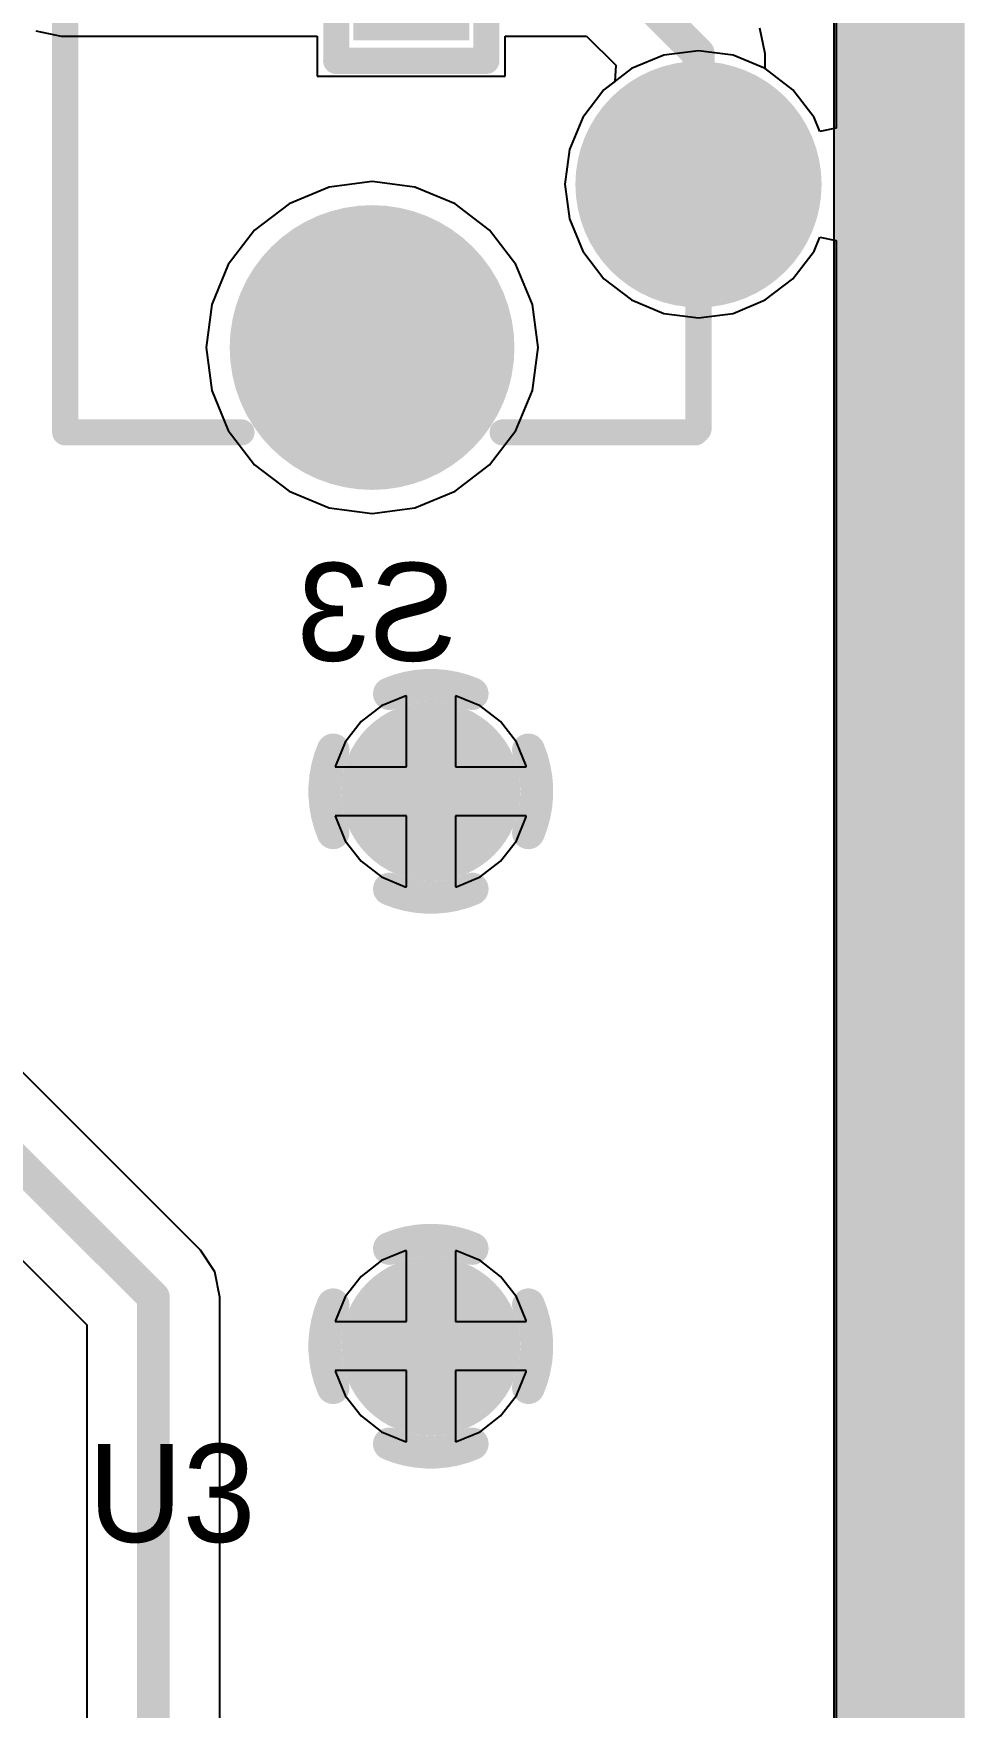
# Model space of a CAD drawing. Extents: x 68.2 to 119.3, y 46.6 to 104.3.
# Drawn here: x 112.01 to 119.25, y 69.96 to 82.99 of the extents above; entities that cross this region are included whole.
import ezdxf

# ---------------------------------------------------------------- set-up
doc = ezdxf.new("R2010")
doc.units = 0
doc.layers.get('0').update_dxf_attribs({"linetype": 'CONTINUOUS'})
for name, color, linetype in [('BOTTOMLAYER', 5, 'CONTINUOUS'), ('BOTTOMOVERLAY', 54, 'CONTINUOUS'), ('BOTTOMSOLDER', 6, 'CONTINUOUS'), ('INTERNALPLANE1', 76, 'CONTINUOUS'), ('INTERNALPLANE2', 16, 'CONTINUOUS'), ('KEEPOUTLAYER', 6, 'CONTINUOUS'), ('MULTILAYER', 9, 'CONTINUOUS'), ('TOPLAYER', 1, 'CONTINUOUS'), ('TOPOVERLAY', 2, 'CONTINUOUS'), ('TOPPASTE', 8, 'CONTINUOUS'), ('TOPSOLDER', 216, 'CONTINUOUS')]:
    doc.layers.add(name, color=color, linetype=linetype)

# ---------------------------------------------------------------- blocks, each defined once
blk = doc.blocks.new('R0402_44')
at = {"layer": 'TOPLAYER'}
for points in [[(-1.75, 0.35), (-1.75, -0.35), (-0.85, 0.35), (-0.85, -0.35)], [(-0.45, 0.35), (-0.45, -0.35), (0.45, 0.35), (0.45, -0.35)]]:
    blk.add_solid(points, dxfattribs=at)
at = {"layer": 'TOPOVERLAY', "const_width": 0.203}
for points in [[(-2.011, 0.584), (-2.011, -0.584)], [(-2.011, 0.584), (0.681, 0.584)], [(0.681, 0.584), (0.686, 0.584)], [(0.686, 0.584), (0.686, -0.584)], [(-2.011, -0.584), (-1.981, -0.584)], [(-1.981, -0.584), (0.686, -0.584)]]:
    blk.add_lwpolyline(points, dxfattribs=at)
at = {"layer": 'TOPOVERLAY', "const_width": 0.102}
for points in [[(-2.062, 0.584, 1), (-1.96, 0.584, 1)], [(-2.062, 0.584, 1), (-1.96, 0.584, 1)], [(0.63, 0.584, 1), (0.732, 0.584, 1)], [(0.63, 0.584, 1), (0.732, 0.584, 1)], [(0.635, 0.584, 1), (0.737, 0.584, 1)], [(0.635, 0.584, 1), (0.737, 0.584, 1)], [(-2.062, -0.584, 1), (-1.96, -0.584, 1)], [(-2.062, -0.584, 1), (-1.96, -0.584, 1)], [(-2.032, -0.584, 1), (-1.93, -0.584, 1)], [(-2.032, -0.584, 1), (-1.93, -0.584, 1)], [(0.635, -0.584, 1), (0.737, -0.584, 1)], [(0.635, -0.584, 1), (0.737, -0.584, 1)]]:
    blk.add_lwpolyline(points, format="xyb", close=True, dxfattribs=at)
at = {"layer": 'TOPPASTE'}
for points in [[(-1.75, 0.35), (-1.75, -0.35), (-0.85, 0.35), (-0.85, -0.35)], [(-0.45, 0.35), (-0.45, -0.35), (0.45, 0.35), (0.45, -0.35)]]:
    blk.add_solid(points, dxfattribs=at)
at = {"layer": 'TOPSOLDER'}
for points in [[(-1.852, 0.452), (-1.852, -0.452), (-0.748, 0.452), (-0.748, -0.452)], [(-0.552, 0.452), (-0.552, -0.452), (0.552, 0.452), (0.552, -0.452)]]:
    blk.add_solid(points, dxfattribs=at)
blk = doc.blocks.new('KEY2_B_46')
at = {"layer": 'BOTTOMLAYER'}
for points, const_width in [([(-2.865, 0, 1), (-2.215, 0, 1)], 0.65), ([(2.215, 0, 1), (2.865, 0, 1)], 0.65), ([(-4.26, -2.54, 1), (-3.36, -2.54, 1)], 0.9), ([(3.36, -2.54, 1), (4.26, -2.54, 1)], 0.9)]:
    blk.add_lwpolyline(points, format="xyb", close=True, dxfattribs=dict(at, const_width=const_width))
at = {"layer": 'BOTTOMOVERLAY', "const_width": 0.203}
for points in [[(-4.47, -0.025), (-4.445, 0)], [(-4.47, -1.524), (-4.47, -0.025)], [(-3.327, 0), (-4.445, 0)], [(4.445, 0), (3.327, 0)], [(4.47, -0.025), (4.445, 0)], [(4.47, -1.524), (4.47, -0.025)], [(-4.47, -4.928), (-4.47, -3.556)], [(4.47, -4.928), (4.47, -3.556)], [(4.47, -4.928), (-4.47, -4.928)]]:
    blk.add_lwpolyline(points, dxfattribs=at)
at = {"layer": 'BOTTOMOVERLAY', "const_width": 0.102}
for points in [[(-4.521, -0.025, 1), (-4.42, -0.025, 1)], [(-4.521, -0.025, 1), (-4.42, -0.025, 1)], [(-4.496, 0, 1), (-4.394, 0, 1)], [(-4.496, 0, 1), (-4.394, 0, 1)], [(-3.378, 0, 1), (-3.277, 0, 1)], [(3.277, 0, 1), (3.378, 0, 1)], [(4.394, 0, 1), (4.496, 0, 1)], [(4.394, 0, 1), (4.496, 0, 1)], [(4.42, -0.025, 1), (4.521, -0.025, 1)], [(4.42, -0.025, 1), (4.521, -0.025, 1)], [(-4.521, -1.524, 1), (-4.42, -1.524, 1)], [(4.42, -1.524, 1), (4.521, -1.524, 1)], [(-4.521, -3.556, 1), (-4.42, -3.556, 1)], [(4.42, -3.556, 1), (4.521, -3.556, 1)], [(-4.521, -4.928, 1), (-4.42, -4.928, 1)], [(-4.521, -4.928, 1), (-4.42, -4.928, 1)], [(4.42, -4.928, 1), (4.521, -4.928, 1)], [(4.42, -4.928, 1), (4.521, -4.928, 1)]]:
    blk.add_lwpolyline(points, format="xyb", close=True, dxfattribs=at)
at = {"layer": 'BOTTOMSOLDER'}
for points, const_width in [([(-2.916, 0, 1), (-2.164, 0, 1)], 0.752), ([(2.164, 0, 1), (2.916, 0, 1)], 0.752), ([(-4.311, -2.54, 1), (-3.309, -2.54, 1)], 1.002), ([(3.309, -2.54, 1), (4.311, -2.54, 1)], 1.002)]:
    blk.add_lwpolyline(points, format="xyb", close=True, dxfattribs=dict(at, const_width=const_width))
at = {"layer": 'INTERNALPLANE1', "const_width": 0.254}
for points in [[(-3.049, 0.958, -0.249328), (-2.031, 0.958)], [(-3.498, -0.509, -0.249328), (-3.498, 0.509)], [(-1.582, 0.509, -0.249328), (-1.582, -0.509)], [(-2.031, -0.958, -0.249328), (-3.049, -0.958)]]:
    blk.add_lwpolyline(points, format="xyb", dxfattribs=at)
at = {"layer": 'INTERNALPLANE1'}
for points, const_width in [([(-3.113, 0.958, 1), (-2.986, 0.958, 1)], 0.127), ([(-2.094, 0.958, 1), (-1.967, 0.958, 1)], 0.127), ([(2.061, 0, 1), (3.019, 0, 1)], 0.958), ([(-3.561, 0.509, 1), (-3.434, 0.509, 1)], 0.127), ([(-1.646, 0.509, 1), (-1.519, 0.509, 1)], 0.127), ([(-3.561, -0.509, 1), (-3.434, -0.509, 1)], 0.127), ([(-1.646, -0.509, 1), (-1.519, -0.509, 1)], 0.127), ([(-3.113, -0.958, 1), (-2.986, -0.958, 1)], 0.127), ([(-2.094, -0.958, 1), (-1.967, -0.958, 1)], 0.127), ([(-4.364, -2.54, 1), (-3.256, -2.54, 1)], 1.108), ([(3.256, -2.54, 1), (4.364, -2.54, 1)], 1.108)]:
    blk.add_lwpolyline(points, format="xyb", close=True, dxfattribs=dict(at, const_width=const_width))
at = {"layer": 'INTERNALPLANE2'}
for points, const_width in [([(-3.019, 0, 1), (-2.061, 0, 1)], 0.958), ([(2.061, 0, 1), (3.019, 0, 1)], 0.958), ([(-4.364, -2.54, 1), (-3.256, -2.54, 1)], 1.108), ([(3.256, -2.54, 1), (4.364, -2.54, 1)], 1.108)]:
    blk.add_lwpolyline(points, format="xyb", close=True, dxfattribs=dict(at, const_width=const_width))
at = {"layer": 'MULTILAYER'}
for points, const_width in [([(-2.865, 0, 1), (-2.215, 0, 1)], 0.65), ([(2.215, 0, 1), (2.865, 0, 1)], 0.65), ([(-4.26, -2.54, 1), (-3.36, -2.54, 1)], 0.9), ([(3.36, -2.54, 1), (4.26, -2.54, 1)], 0.9)]:
    blk.add_lwpolyline(points, format="xyb", close=True, dxfattribs=dict(at, const_width=const_width))
at = {"layer": 'TOPLAYER'}
for points, const_width in [([(-2.865, 0, 1), (-2.215, 0, 1)], 0.65), ([(2.215, 0, 1), (2.865, 0, 1)], 0.65), ([(-4.26, -2.54, 1), (-3.36, -2.54, 1)], 0.9), ([(3.36, -2.54, 1), (4.26, -2.54, 1)], 0.9)]:
    blk.add_lwpolyline(points, format="xyb", close=True, dxfattribs=dict(at, const_width=const_width))
at = {"layer": 'TOPSOLDER'}
for points, const_width in [([(-2.916, 0, 1), (-2.164, 0, 1)], 0.752), ([(2.164, 0, 1), (2.916, 0, 1)], 0.752), ([(-4.311, -2.54, 1), (-3.309, -2.54, 1)], 1.002), ([(3.309, -2.54, 1), (4.311, -2.54, 1)], 1.002)]:
    blk.add_lwpolyline(points, format="xyb", close=True, dxfattribs=dict(at, const_width=const_width))

msp = doc.modelspace()

# ---------------------------------------------------------------- linework, layer by layer
at = {"layer": 'BOTTOMLAYER'}
for p, q in [((118.253, 86.457), (118.253, 82.249)), ((116.914, 82.818), (116.663, 82.714)), ((117.183, 82.853), (116.914, 82.818)), ((117.452, 82.818), (117.183, 82.853)), ((117.703, 82.714), (117.452, 82.818)), ((116.663, 82.714), (116.447, 82.549)), ((117.918, 82.549), (117.703, 82.714)), ((116.447, 82.549), (116.282, 82.333)), ((118.083, 82.333), (117.918, 82.549)), ((116.282, 82.333), (116.178, 82.083)), ((118.128, 82.225), (118.083, 82.333)), ((118.253, 82.249), (118.128, 82.225)), ((116.178, 82.083), (116.143, 81.813)), ((114.643, 81.835), (114.308, 81.791)), ((114.977, 81.791), (114.643, 81.835)), ((114.308, 81.791), (113.997, 81.662)), ((115.289, 81.662), (114.977, 81.791)), ((116.143, 81.813), (116.178, 81.544)), ((113.997, 81.662), (113.729, 81.457)), ((115.556, 81.457), (115.289, 81.662)), ((113.729, 81.457), (113.524, 81.189)), ((115.762, 81.189), (115.556, 81.457)), ((116.178, 81.544), (116.282, 81.293)), ((116.282, 81.293), (116.447, 81.078)), ((117.918, 81.078), (118.083, 81.293)), ((118.083, 81.293), (118.128, 81.402)), ((118.128, 81.402), (118.253, 81.377)), ((118.253, 81.377), (118.253, 67.619)), ((113.524, 81.189), (113.395, 80.878)), ((115.891, 80.878), (115.762, 81.189)), ((116.447, 81.078), (116.663, 80.913)), ((117.703, 80.913), (117.918, 81.078)), ((116.663, 80.913), (116.914, 80.809)), ((117.452, 80.809), (117.703, 80.913)), ((113.395, 80.878), (113.351, 80.543)), ((115.935, 80.543), (115.891, 80.878)), ((116.914, 80.809), (117.183, 80.774)), ((117.183, 80.774), (117.452, 80.809)), ((113.351, 80.543), (113.395, 80.209)), ((115.891, 80.209), (115.935, 80.543)), ((113.395, 80.209), (113.524, 79.897)), ((115.762, 79.897), (115.891, 80.209)), ((113.524, 79.897), (113.729, 79.63)), ((115.556, 79.63), (115.762, 79.897)), ((113.729, 79.63), (113.997, 79.424)), ((115.289, 79.424), (115.556, 79.63)), ((113.997, 79.424), (114.308, 79.295)), ((114.977, 79.295), (115.289, 79.424)), ((114.308, 79.295), (114.643, 79.251)), ((114.643, 79.251), (114.977, 79.295)), ((114.901, 77.831), (114.716, 77.755)), ((114.91, 77.832), (114.901, 77.831)), ((114.91, 77.279), (114.91, 77.832)), ((115.299, 77.831), (115.291, 77.832)), ((115.291, 77.832), (115.291, 77.279)), ((115.484, 77.755), (115.299, 77.831)), ((114.716, 77.755), (114.557, 77.632)), ((115.643, 77.632), (115.484, 77.755)), ((114.557, 77.632), (114.434, 77.473)), ((115.766, 77.473), (115.643, 77.632)), ((114.434, 77.473), (114.358, 77.288)), ((115.842, 77.288), (115.766, 77.473)), ((114.358, 77.288), (114.357, 77.279)), ((114.357, 77.279), (114.91, 77.279)), ((115.291, 77.279), (115.843, 77.279)), ((115.843, 77.279), (115.842, 77.288)), ((114.91, 76.898), (114.357, 76.898)), ((114.357, 76.898), (114.358, 76.89)), ((114.358, 76.89), (114.434, 76.705)), ((114.91, 76.346), (114.91, 76.898)), ((115.843, 76.898), (115.291, 76.898)), ((115.291, 76.898), (115.291, 76.346)), ((115.766, 76.705), (115.842, 76.89)), ((115.842, 76.89), (115.843, 76.898)), ((114.434, 76.705), (114.557, 76.546)), ((115.643, 76.546), (115.766, 76.705)), ((114.557, 76.546), (114.716, 76.423)), ((115.484, 76.423), (115.643, 76.546)), ((114.716, 76.423), (114.901, 76.347)), ((114.901, 76.347), (114.91, 76.346)), ((115.291, 76.346), (115.299, 76.347)), ((115.299, 76.347), (115.484, 76.423)), ((114.901, 73.513), (114.716, 73.437)), ((114.91, 73.514), (114.901, 73.513)), ((114.91, 72.962), (114.91, 73.514)), ((115.299, 73.513), (115.291, 73.514)), ((115.291, 73.514), (115.291, 72.962)), ((115.484, 73.437), (115.299, 73.513)), ((114.716, 73.437), (114.557, 73.314)), ((115.643, 73.314), (115.484, 73.437)), ((114.557, 73.314), (114.434, 73.155)), ((115.766, 73.155), (115.643, 73.314)), ((114.434, 73.155), (114.358, 72.97)), ((115.842, 72.97), (115.766, 73.155)), ((114.358, 72.97), (114.357, 72.962)), ((114.357, 72.962), (114.91, 72.962)), ((115.291, 72.962), (115.843, 72.962)), ((115.843, 72.962), (115.842, 72.97)), ((114.91, 72.581), (114.357, 72.581)), ((114.357, 72.581), (114.358, 72.572)), ((114.358, 72.572), (114.434, 72.387)), ((114.91, 72.028), (114.91, 72.581)), ((115.843, 72.581), (115.291, 72.581)), ((115.291, 72.581), (115.291, 72.028)), ((115.766, 72.387), (115.842, 72.572)), ((115.842, 72.572), (115.843, 72.581)), ((114.434, 72.387), (114.557, 72.228)), ((115.643, 72.228), (115.766, 72.387)), ((114.557, 72.228), (114.716, 72.105)), ((115.484, 72.105), (115.643, 72.228)), ((114.716, 72.105), (114.901, 72.029)), ((115.299, 72.029), (115.484, 72.105)), ((114.901, 72.029), (114.91, 72.028)), ((115.291, 72.028), (115.299, 72.029))]:
    msp.add_line(p, q, dxfattribs=at)
at = {"layer": 'BOTTOMLAYER', "const_width": 0.381}
for points in [[(114.91, 77.089, 1), (115.291, 77.089, 1)], [(114.91, 72.771, 1), (115.291, 72.771, 1)]]:
    msp.add_lwpolyline(points, format="xyb", close=True, dxfattribs=at)
at = {"layer": 'BOTTOMSOLDER', "const_width": 0.483}
for points in [[(114.859, 77.089, 1), (115.341, 77.089, 1)], [(114.859, 72.771, 1), (115.341, 72.771, 1)]]:
    msp.add_lwpolyline(points, format="xyb", close=True, dxfattribs=at)
at = {"layer": 'INTERNALPLANE1'}
msp.add_line((118.235, 101.473), (118.235, 49.53), dxfattribs=at)
at = {"layer": 'INTERNALPLANE1', "const_width": 1.016}
msp.add_lwpolyline([(118.745, 49.53), (118.745, 101.473)], dxfattribs=at)
at = {"layer": 'INTERNALPLANE1', "const_width": 0.254}
for points in [[(114.777, 77.849, -0.203452), (115.423, 77.849)], [(114.34, 76.766, -0.203452), (114.34, 77.412)], [(115.86, 77.412, -0.203452), (115.86, 76.766)], [(115.423, 76.329, -0.203452), (114.777, 76.329)], [(114.777, 73.531, -0.203452), (115.423, 73.531)], [(114.34, 72.448, -0.203452), (114.34, 73.094)], [(115.86, 73.094, -0.203452), (115.86, 72.448)], [(115.423, 72.011, -0.203452), (114.777, 72.011)]]:
    msp.add_lwpolyline(points, format="xyb", dxfattribs=at)
at = {"layer": 'INTERNALPLANE1', "const_width": 0.127}
for points in [[(114.714, 77.849, 1), (114.841, 77.849, 1)], [(115.359, 77.849, 1), (115.486, 77.849, 1)], [(114.277, 77.412, 1), (114.404, 77.412, 1)], [(115.796, 77.412, 1), (115.923, 77.412, 1)], [(114.277, 76.766, 1), (114.404, 76.766, 1)], [(115.796, 76.766, 1), (115.923, 76.766, 1)], [(114.714, 76.329, 1), (114.841, 76.329, 1)], [(115.359, 76.329, 1), (115.486, 76.329, 1)], [(114.714, 73.531, 1), (114.841, 73.531, 1)], [(115.359, 73.531, 1), (115.486, 73.531, 1)], [(114.277, 73.094, 1), (114.404, 73.094, 1)], [(115.796, 73.094, 1), (115.923, 73.094, 1)], [(114.277, 72.448, 1), (114.404, 72.448, 1)], [(115.796, 72.448, 1), (115.923, 72.448, 1)], [(114.714, 72.011, 1), (114.841, 72.011, 1)], [(115.359, 72.011, 1), (115.486, 72.011, 1)]]:
    msp.add_lwpolyline(points, format="xyb", close=True, dxfattribs=at)
at = {"layer": 'INTERNALPLANE2'}
msp.add_line((118.235, 101.473), (118.235, 49.53), dxfattribs=at)
at = {"layer": 'INTERNALPLANE2', "const_width": 1.016}
msp.add_lwpolyline([(118.745, 49.53), (118.745, 101.473)], dxfattribs=at)
at = {"layer": 'INTERNALPLANE2', "const_width": 0.699}
for points in [[(114.751, 77.089, 1), (115.449, 77.089, 1)], [(114.751, 72.771, 1), (115.449, 72.771, 1)]]:
    msp.add_lwpolyline(points, format="xyb", close=True, dxfattribs=at)
at = {"layer": 'KEEPOUTLAYER', "const_width": 0.203}
msp.add_lwpolyline([(118.745, 49.03), (118.745, 101.473)], dxfattribs=at)
at = {"layer": 'MULTILAYER', "const_width": 0.381}
for points in [[(114.91, 77.089, 1), (115.291, 77.089, 1)], [(114.91, 72.771, 1), (115.291, 72.771, 1)]]:
    msp.add_lwpolyline(points, format="xyb", close=True, dxfattribs=at)
at = {"layer": 'TOPLAYER'}
for p, q in [((118.253, 86.457), (118.253, 82.249)), ((112.027, 83.007), (112.225, 82.967)), ((117.701, 82.829), (117.661, 83.028)), ((112.225, 82.967), (114.217, 82.967)), ((114.217, 82.967), (114.217, 82.654)), ((115.679, 82.654), (115.679, 82.967)), ((115.679, 82.967), (116.312, 82.967)), ((116.312, 82.967), (116.54, 82.74)), ((116.54, 82.74), (116.531, 82.613)), ((117.701, 82.715), (117.701, 82.829)), ((114.217, 82.654), (115.679, 82.654)), ((116.531, 82.613), (116.447, 82.549)), ((117.703, 82.714), (117.701, 82.715)), ((117.918, 82.549), (117.703, 82.714)), ((116.447, 82.549), (116.282, 82.333)), ((118.083, 82.333), (117.918, 82.549)), ((116.282, 82.333), (116.178, 82.083)), ((118.128, 82.225), (118.083, 82.333)), ((118.253, 82.249), (118.128, 82.225)), ((116.178, 82.083), (116.143, 81.813)), ((114.643, 81.835), (114.308, 81.791)), ((114.977, 81.791), (114.643, 81.835)), ((114.308, 81.791), (113.997, 81.662)), ((115.289, 81.662), (114.977, 81.791)), ((116.143, 81.813), (116.178, 81.544)), ((113.997, 81.662), (113.729, 81.457)), ((115.556, 81.457), (115.289, 81.662)), ((113.729, 81.457), (113.524, 81.189)), ((115.762, 81.189), (115.556, 81.457)), ((116.178, 81.544), (116.282, 81.293)), ((116.282, 81.293), (116.447, 81.078)), ((117.918, 81.078), (118.083, 81.293)), ((118.083, 81.293), (118.128, 81.402)), ((118.128, 81.402), (118.253, 81.377)), ((118.253, 81.377), (118.253, 67.619)), ((113.524, 81.189), (113.395, 80.878)), ((115.891, 80.878), (115.762, 81.189)), ((116.447, 81.078), (116.663, 80.913)), ((117.703, 80.913), (117.918, 81.078)), ((116.663, 80.913), (116.914, 80.809)), ((117.452, 80.809), (117.703, 80.913)), ((113.395, 80.878), (113.351, 80.543)), ((115.935, 80.543), (115.891, 80.878)), ((116.914, 80.809), (117.183, 80.774)), ((117.183, 80.774), (117.452, 80.809)), ((113.351, 80.543), (113.395, 80.209)), ((115.891, 80.209), (115.935, 80.543)), ((113.395, 80.209), (113.524, 79.897)), ((115.762, 79.897), (115.891, 80.209)), ((113.524, 79.897), (113.729, 79.63)), ((115.556, 79.63), (115.762, 79.897)), ((113.729, 79.63), (113.997, 79.424)), ((115.289, 79.424), (115.556, 79.63)), ((113.997, 79.424), (114.308, 79.295)), ((114.977, 79.295), (115.289, 79.424)), ((114.308, 79.295), (114.643, 79.251)), ((114.643, 79.251), (114.977, 79.295)), ((114.901, 77.831), (114.716, 77.755)), ((114.91, 77.832), (114.901, 77.831)), ((114.91, 77.279), (114.91, 77.832)), ((115.299, 77.831), (115.291, 77.832)), ((115.291, 77.832), (115.291, 77.279)), ((115.484, 77.755), (115.299, 77.831)), ((114.716, 77.755), (114.557, 77.632)), ((115.643, 77.632), (115.484, 77.755)), ((114.557, 77.632), (114.434, 77.473)), ((115.766, 77.473), (115.643, 77.632)), ((114.434, 77.473), (114.358, 77.288)), ((115.842, 77.288), (115.766, 77.473)), ((114.358, 77.288), (114.357, 77.279)), ((114.357, 77.279), (114.91, 77.279)), ((115.291, 77.279), (115.843, 77.279)), ((115.843, 77.279), (115.842, 77.288)), ((114.91, 76.898), (114.357, 76.898)), ((114.357, 76.898), (114.358, 76.89)), ((114.358, 76.89), (114.434, 76.705)), ((114.91, 76.346), (114.91, 76.898)), ((115.843, 76.898), (115.291, 76.898)), ((115.291, 76.898), (115.291, 76.346)), ((115.766, 76.705), (115.842, 76.89)), ((115.842, 76.89), (115.843, 76.898)), ((114.434, 76.705), (114.557, 76.546)), ((115.643, 76.546), (115.766, 76.705)), ((114.557, 76.546), (114.716, 76.423)), ((115.484, 76.423), (115.643, 76.546)), ((114.716, 76.423), (114.901, 76.347)), ((114.901, 76.347), (114.91, 76.346)), ((115.291, 76.346), (115.299, 76.347)), ((115.299, 76.347), (115.484, 76.423)), ((113.307, 73.518), (110.792, 76.034)), ((109.908, 75.453), (112.423, 72.937)), ((113.42, 73.35), (113.307, 73.518)), ((114.901, 73.513), (114.716, 73.437)), ((114.91, 73.514), (114.901, 73.513)), ((114.91, 72.962), (114.91, 73.514)), ((115.299, 73.513), (115.291, 73.514)), ((115.291, 73.514), (115.291, 72.962)), ((115.484, 73.437), (115.299, 73.513)), ((113.459, 73.152), (113.42, 73.35)), ((114.716, 73.437), (114.557, 73.314)), ((115.643, 73.314), (115.484, 73.437)), ((114.557, 73.314), (114.434, 73.155)), ((115.766, 73.155), (115.643, 73.314)), ((113.459, 69.212), (113.459, 73.152)), ((114.434, 73.155), (114.358, 72.97)), ((115.842, 72.97), (115.766, 73.155)), ((114.358, 72.97), (114.357, 72.962)), ((114.357, 72.962), (114.91, 72.962)), ((115.291, 72.962), (115.843, 72.962)), ((115.843, 72.962), (115.842, 72.97)), ((112.423, 72.937), (112.423, 64.77)), ((114.91, 72.581), (114.357, 72.581)), ((114.357, 72.581), (114.358, 72.572)), ((114.358, 72.572), (114.434, 72.387)), ((114.91, 72.028), (114.91, 72.581)), ((115.843, 72.581), (115.291, 72.581)), ((115.291, 72.581), (115.291, 72.028)), ((115.766, 72.387), (115.842, 72.572)), ((115.842, 72.572), (115.843, 72.581)), ((114.434, 72.387), (114.557, 72.228)), ((115.643, 72.228), (115.766, 72.387)), ((114.557, 72.228), (114.716, 72.105)), ((115.484, 72.105), (115.643, 72.228)), ((114.716, 72.105), (114.901, 72.029)), ((115.299, 72.029), (115.484, 72.105)), ((114.901, 72.029), (114.91, 72.028)), ((115.291, 72.028), (115.299, 72.029))]:
    msp.add_line(p, q, dxfattribs=at)
at = {"layer": 'TOPLAYER', "const_width": 0.254}
for points in [[(116.527, 83.485), (117.183, 82.829)], [(117.183, 81.813), (117.183, 82.829)], [(110.274, 75.819), (112.941, 73.152)], [(112.941, 64.77), (112.941, 73.152)]]:
    msp.add_lwpolyline(points, dxfattribs=at)
at = {"layer": 'TOPLAYER'}
for points, const_width in [([(117.119, 82.829, 1), (117.246, 82.829, 1)], 0.127), ([(117.119, 82.829, 1), (117.246, 82.829, 1)], 0.127), ([(117.119, 81.813, 1), (117.246, 81.813, 1)], 0.127), ([(114.91, 77.089, 1), (115.291, 77.089, 1)], 0.381), ([(112.878, 73.152, 1), (113.005, 73.152, 1)], 0.127), ([(112.878, 73.152, 1), (113.005, 73.152, 1)], 0.127), ([(114.91, 72.771, 1), (115.291, 72.771, 1)], 0.381)]:
    msp.add_lwpolyline(points, format="xyb", close=True, dxfattribs=dict(at, const_width=const_width))
at = {"layer": 'TOPSOLDER', "const_width": 0.483}
for points in [[(114.859, 77.089, 1), (115.341, 77.089, 1)], [(114.859, 72.771, 1), (115.341, 72.771, 1)]]:
    msp.add_lwpolyline(points, format="xyb", close=True, dxfattribs=at)

# ---------------------------------------------------------------- block references
for name, p, rotation in [('KEY2_B_46', (117.183, 84.353), 270), ('R0402_44', (114.948, 84.785), 90)]:
    msp.add_blockref(name, p, dxfattribs=dict(rotation=rotation))

# ---------------------------------------------------------------- texts
at = {"layer": 'BOTTOMOVERLAY', "text_generation_flag": 2}
msp.add_text('S3', height=0.762, rotation=360, dxfattribs=at).set_placement((115.303, 78.105))
at = {"layer": 'TOPOVERLAY'}
msp.add_text('U3', height=0.762, rotation=360, dxfattribs=at).set_placement((112.433, 71.247))

doc.saveas('drawing.dxf')
